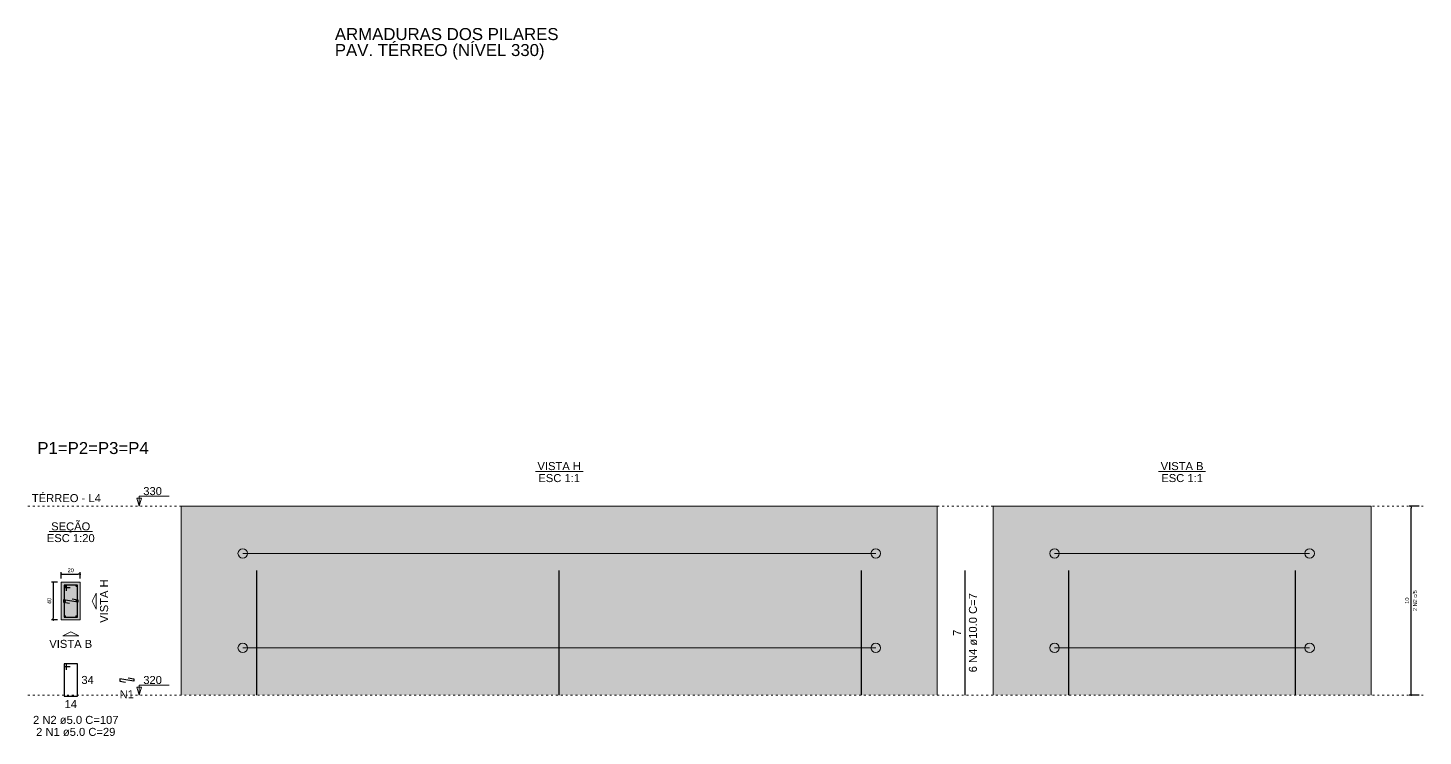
# Model space of a CAD drawing. Header units: millimetres. Extents: x 180 to 11148, y -1598 to 1045.
# Drawn here: x 2853.5 to 2927.4, y 29.2 to 66.7 of the extents above; entities that cross this region are included whole.
import ezdxf

# ---------------------------------------------------------------- set-up
doc = ezdxf.new("R2010")
doc.units = ezdxf.units.MM
doc.header["$MEASUREMENT"] = 0
doc.linetypes.add('DOT2', pattern=[3.175, 0, -3.175])
for name, color, linetype, lineweight in [('Descrição da armadura', 7, 'Continuous', 5), ('DT-Barras na forma', 2, 'Continuous', 30), ('DT-Barras no corte', 5, 'Continuous', 5), ('DT-Barras rebatidas', 2, 'Continuous', 30), ('DT-Cotas', 9, 'Continuous', 5), ('DT-Estribos na forma', 5, 'Continuous', 5), ('DT-Forma', 5, 'Continuous', 5), ('DT-Hachura seção pilares', 252, 'Continuous', 5), ('DT-Hachura vista pilares', 252, 'Continuous', 5), ('DT-Pontilhado', 9, 'DOT2', 5), ('DT-Textos', 7, 'Continuous', 5), ('DT-Título', 3, 'Continuous', 20), ('Textos armaduras', 7, 'Continuous', 5)]:
    doc.layers.add(name, color=color, linetype=linetype, lineweight=lineweight)
doc.styles.add('Arial', font='arial.ttf')
doc.dimstyles.new('UM_1.000000', dxfattribs={"dimtxt": 0.18, "dimasz": 0.1, "dimexe": 0.1, "dimexo": 0.2, "dimgap": 0, "dimtad": 1, "dimtih": 1, "dimtoh": 1, "dimdec": 1, "dimzin": 0, "dimdsep": 46, "dimtxsty": 'Standard', "dimcen": 0.09, "dimdle": 0.1, "dimadec": 1, "dimazin": 2, "dimtfac": 1, "dimtdec": 4, "dimtofl": 0, "dimtmove": 0, "dimatfit": 3, "dimfxl": 1, "dimtolj": 1, "dimarcsym": 0})
doc.dimstyles.new('UM_20.000000', dxfattribs={"dimtxt": 0.18, "dimasz": 0.1, "dimexe": 0.1, "dimexo": 0.2, "dimgap": 0, "dimtad": 1, "dimtih": 1, "dimtoh": 1, "dimdec": 1, "dimlfac": 20, "dimzin": 0, "dimdsep": 46, "dimtxsty": 'Standard', "dimcen": 0.09, "dimdle": 0.1, "dimadec": 1, "dimazin": 2, "dimtfac": 1, "dimtdec": 4, "dimtofl": 0, "dimtmove": 0, "dimatfit": 3, "dimfxl": 1, "dimtolj": 1, "dimarcsym": 0})

# ---------------------------------------------------------------- blocks, each defined once
blk = doc.blocks.new('_Dot')
at = {"color": 0, "linetype": 'ByBlock', "lineweight": -2}
blk.add_line((-0.5, 0), (-1, 0), dxfattribs=at)
at = {"color": 0, "linetype": 'ByBlock', "const_width": 0.5}
blk.add_lwpolyline([(-0.25, 0, 1), (0.25, 0, 1)], format="xyb", close=True, dxfattribs=at)
blk = doc.blocks.new('*D808')
at = {"layer": 'Defpoints', "color": 0, "transparency": 16777216}
for p in [(2855.302, 37.347), (2854.879, 35.347), (2855.302, 35.347)]:
    blk.add_point(p, dxfattribs=at)
at = {"layer": 'DT-Cotas', "color": 0, "lineweight": -2, "transparency": 16777216}
for p, q in [((2855.102, 37.347), (2854.779, 37.347)), ((2854.879, 37.247), (2854.879, 35.447)), ((2855.102, 35.347), (2854.779, 35.347))]:
    blk.add_line(p, q, dxfattribs=at)
at = {"layer": 'DT-Cotas', "color": 0, "lineweight": -2, "transparency": 16777216, "xscale": 0.1000000014901161, "yscale": 0.1000000014901161, "zscale": 0.1000000014901161}
for p, rotation in [((2854.879, 37.347), 90), ((2854.879, 35.347), 270)]:
    blk.add_blockref('_Dot', p, dxfattribs=dict(at, rotation=rotation))
at = {"layer": 'DT-Cotas', "transparency": 16777216, "insert": (2854.667, 36.347), "char_height": 0.2118, "attachment_point": 5, "rotation": 90, "style": 'Arial'}
blk.add_mtext('\\A1;40', dxfattribs=at)
blk = doc.blocks.new('*D809')
at = {"layer": 'Defpoints', "color": 0, "transparency": 16777216}
for p in [(2856.302, 37.77), (2855.302, 37.347), (2856.302, 37.347)]:
    blk.add_point(p, dxfattribs=at)
at = {"layer": 'DT-Cotas', "color": 0, "lineweight": -2, "transparency": 16777216}
for p, q in [((2855.302, 37.547), (2855.302, 37.87)), ((2855.402, 37.77), (2856.202, 37.77)), ((2856.302, 37.547), (2856.302, 37.87))]:
    blk.add_line(p, q, dxfattribs=at)
at = {"layer": 'DT-Cotas', "color": 0, "lineweight": -2, "transparency": 16777216, "xscale": 0.1000000014901161, "yscale": 0.1000000014901161, "zscale": 0.1000000014901161, "rotation": 180}
blk.add_blockref('_Dot', (2855.302, 37.77), dxfattribs=at)
at = {"layer": 'DT-Cotas', "color": 0, "lineweight": -2, "transparency": 16777216, "xscale": 0.1000000014901161, "yscale": 0.1000000014901161, "zscale": 0.1000000014901161}
blk.add_blockref('_Dot', (2856.302, 37.77), dxfattribs=at)
at = {"layer": 'DT-Cotas', "transparency": 16777216, "insert": (2855.802, 37.982), "char_height": 0.2118, "attachment_point": 5, "rotation": 0.00573, "style": 'Arial'}
blk.add_mtext('\\A1;20', dxfattribs=at)
blk = doc.blocks.new('*D810')
at = {"layer": 'Defpoints', "color": 0, "transparency": 16777216}
for p in [(2926.735, 41.371), (2927.371, 41.371), (2927.371, 31.371)]:
    blk.add_point(p, dxfattribs=at)
at = {"layer": 'DT-Cotas', "color": 0, "lineweight": -2, "transparency": 16777216}
for p, q in [((2927.171, 41.371), (2926.635, 41.371)), ((2926.735, 31.471), (2926.735, 41.271)), ((2927.171, 31.371), (2926.635, 31.371))]:
    blk.add_line(p, q, dxfattribs=at)
at = {"layer": 'DT-Cotas', "color": 0, "lineweight": -2, "transparency": 16777216, "xscale": 0.1000000014901161, "yscale": 0.1000000014901161, "zscale": 0.1000000014901161}
for p, rotation in [((2926.735, 41.371), 90), ((2926.735, 31.371), 270)]:
    blk.add_blockref('_Dot', p, dxfattribs=dict(at, rotation=rotation))
blk = doc.blocks.new('*D811')
at = {"layer": 'Defpoints', "color": 0, "transparency": 16777216}
for p in [(2926.735, 41.371), (2927.371, 41.371), (2927.371, 31.371)]:
    blk.add_point(p, dxfattribs=at)
at = {"layer": 'DT-Cotas', "color": 0, "lineweight": -2, "transparency": 16777216}
for p, q in [((2927.171, 41.371), (2926.635, 41.371)), ((2926.735, 31.471), (2926.735, 41.271)), ((2927.171, 31.371), (2926.635, 31.371))]:
    blk.add_line(p, q, dxfattribs=at)
at = {"layer": 'DT-Cotas', "color": 0, "lineweight": -2, "transparency": 16777216, "xscale": 0.1000000014901161, "yscale": 0.1000000014901161, "zscale": 0.1000000014901161}
for p, rotation in [((2926.735, 41.371), 90), ((2926.735, 31.371), 270)]:
    blk.add_blockref('_Dot', p, dxfattribs=dict(at, rotation=rotation))

msp = doc.modelspace()

# ---------------------------------------------------------------- hatches: boundary and pattern name
at = {"layer": 'DT-Hachura seção pilares', "linetype": 'Continuous'}
msp.add_hatch(color=256, dxfattribs=at).paths.add_polyline_path([(2855.3024, 35.3467), (2855.3024, 35.3467), (2856.3024, 35.3467), (2856.3024, 37.3467), (2855.3024, 37.3467), (2855.3024, 35.3467)])
at = {"layer": 'DT-Hachura vista pilares', "linetype": 'Continuous'}
for points in [[(2861.6521, 31.3709), (2861.6521, 41.3709), (2901.6521, 41.3709), (2901.6521, 31.3709), (2861.6521, 31.3709)], [(2904.6173, 31.3709), (2904.6173, 41.3709), (2924.6173, 41.3709), (2924.6173, 31.3709), (2904.6173, 31.3709)]]:
    msp.add_hatch(color=256, dxfattribs=at).paths.add_polyline_path(points)

# ---------------------------------------------------------------- linework, layer by layer
at = {"layer": 'DT-Barras na forma'}
for points in [[(2865.6521, 31.3709), (2865.6521, 37.9709)], [(2881.6521, 31.3709), (2881.6521, 37.9709)], [(2897.6521, 31.3709), (2897.6521, 37.9709)], [(2908.6173, 31.3709), (2908.6173, 37.9709)], [(2920.6173, 31.3709), (2920.6173, 37.9709)], [(2855.5774, 36.8842), (2855.5774, 37.1967), (2855.4524, 37.1967), (2855.4524, 35.4967), (2856.1524, 35.4967), (2856.1524, 37.1967), (2855.4524, 37.1967), (2855.4524, 37.0717), (2855.7649, 37.0717)], [(2855.8692, 36.4606), (2856.1774, 36.4092), (2856.1774, 36.2842), (2855.4274, 36.4092), (2855.4274, 36.2842), (2855.7357, 36.2328)]]:
    msp.add_lwpolyline(points, dxfattribs=at)
at = {"layer": 'DT-Barras no corte'}
for p, q in [((2855.4774, 37.1217), (2855.5274, 37.1717)), ((2855.4774, 37.1717), (2855.5274, 37.1217)), ((2856.0774, 37.1217), (2856.1274, 37.1717)), ((2856.0774, 37.1717), (2856.1274, 37.1217)), ((2855.4774, 36.3217), (2855.5274, 36.3717)), ((2855.4774, 36.3717), (2855.5274, 36.3217)), ((2856.0774, 36.3217), (2856.1274, 36.3717)), ((2856.0774, 36.3717), (2856.1274, 36.3217)), ((2855.4774, 35.5217), (2855.5274, 35.5717)), ((2855.4774, 35.5717), (2855.5274, 35.5217)), ((2856.0774, 35.5217), (2856.1274, 35.5717)), ((2856.0774, 35.5717), (2856.1274, 35.5217))]:
    msp.add_line(p, q, dxfattribs=at)
for centre in [(2855.5024, 37.1467), (2856.1024, 37.1467), (2855.5024, 36.3467), (2856.1024, 36.3467), (2855.5024, 35.5467), (2856.1024, 35.5467)]:
    msp.add_circle(centre, 0.025, dxfattribs=at)
at = {"layer": 'DT-Barras rebatidas'}
for p, q in [((2903.1347, 31.3709), (2903.1347, 37.9709)), ((2855.5774, 33.0169), (2855.4524, 33.0169)), ((2855.4524, 33.0169), (2855.4524, 31.3169)), ((2856.1524, 33.0169), (2855.4524, 33.0169)), ((2855.4524, 33.0169), (2855.4524, 32.8919)), ((2855.4524, 32.8919), (2855.7649, 32.8919)), ((2855.5774, 32.7044), (2855.5774, 33.0169)), ((2856.1524, 31.3169), (2856.1524, 33.0169)), ((2859.1417, 32.1044), (2858.3917, 32.2294)), ((2858.3917, 32.2294), (2858.3917, 32.1044)), ((2858.3917, 32.1044), (2858.6999, 32.053)), ((2858.8334, 32.2808), (2859.1417, 32.2294)), ((2859.1417, 32.2294), (2859.1417, 32.1044)), ((2855.4524, 31.3169), (2856.1524, 31.3169))]:
    msp.add_line(p, q, dxfattribs=at)
at = {"layer": 'DT-Estribos na forma'}
for p, q in [((2864.9021, 38.8709), (2898.4021, 38.8709)), ((2907.8673, 38.8709), (2921.3673, 38.8709)), ((2864.9021, 33.8709), (2898.4021, 33.8709)), ((2907.8673, 33.8709), (2921.3673, 33.8709))]:
    msp.add_line(p, q, dxfattribs=at)
for centre in [(2864.9021, 38.8709), (2898.4021, 38.8709), (2907.8673, 38.8709), (2921.3673, 38.8709), (2864.9021, 33.8709), (2898.4021, 33.8709), (2907.8673, 33.8709), (2921.3673, 33.8709)]:
    msp.add_circle(centre, 0.25, dxfattribs=at)
at = {"layer": 'DT-Forma'}
for p, q in [((2861.6521, 41.3709), (2901.6521, 41.3709)), ((2861.6521, 31.3709), (2861.6521, 41.3709)), ((2901.6521, 31.3709), (2901.6521, 41.3709)), ((2904.6173, 41.3709), (2924.6173, 41.3709)), ((2904.6173, 31.3709), (2904.6173, 41.3709)), ((2924.6173, 31.3709), (2924.6173, 41.3709))]:
    msp.add_line(p, q, dxfattribs=at)
msp.add_lwpolyline([(2855.3024, 35.3467), (2856.3024, 35.3467), (2856.3024, 37.3467), (2855.3024, 37.3467), (2855.3024, 35.3467)], close=True, dxfattribs=at)
at = {"layer": 'DT-Pontilhado', "ltscale": 0.05}
for p, q in [((2853.535, 41.3709), (2927.3707, 41.3709)), ((2853.535, 31.3709), (2927.3707, 31.3709))]:
    msp.add_line(p, q, dxfattribs=at)
at = {"layer": 'DT-Textos'}
for p, q in [((2880.3924, 43.2136), (2882.9119, 43.2136)), ((2913.374, 43.2136), (2915.8607, 43.2136)), ((2854.658, 40.0366), (2856.9468, 40.0366))]:
    msp.add_line(p, q, dxfattribs=at)
for points in [[(2859.4282, 41.3709), (2859.5553, 41.7945), (2859.3012, 41.7945), (2859.4282, 41.3709), (2859.4282, 41.9004), (2861.0167, 41.9004)], [(2859.4282, 31.3709), (2859.5553, 31.7945), (2859.3012, 31.7945), (2859.4282, 31.3709), (2859.4282, 31.9004), (2861.0167, 31.9004)]]:
    msp.add_lwpolyline(points, dxfattribs=at)
for points in [[(2857.1496, 36.3467), (2857.1496, 35.9231), (2856.9378, 36.3467), (2857.1496, 36.7703), (2857.1496, 36.3467)], [(2855.8024, 34.4995), (2855.3788, 34.4995), (2855.8024, 34.7113), (2856.226, 34.4995), (2855.8024, 34.4995)]]:
    msp.add_lwpolyline(points, close=True, dxfattribs=at)

# ---------------------------------------------------------------- texts
at = {"layer": 'Descrição da armadura', "linetype": 'Continuous', "attachment_point": 8, "rotation": 90, "line_spacing_factor": 0.798, "style": 'Arial'}
for s, insert, char_height, width in [('6 N4 ø10.0 C=7', (2903.7701, 34.6709), 0.4236, 8.40959), ('2 N2 c/5', (2927.053, 36.3709), 0.2118, 2.209436)]:
    msp.add_mtext(s, dxfattribs=dict(at, insert=insert, char_height=char_height, width=width))
at = {"layer": 'Descrição da armadura', "linetype": 'Continuous', "char_height": 0.4236, "attachment_point": 8, "line_spacing_factor": 0.798, "style": 'Arial'}
for s, insert, width in [('N1', (2858.7667, 31.2058), 1.516797), ('2 N2 ø5.0 C=107', (2856.068, 29.8343), 9.069495), ('2 N1 ø5.0 C=29', (2856.068, 29.1989), 7.832061)]:
    msp.add_mtext(s, dxfattribs=dict(at, insert=insert, width=width))
at = {"layer": 'DT-Cotas', "linetype": 'Continuous', "insert": (2926.6294, 36.3709), "char_height": 0.2118, "width": 0.659905, "attachment_point": 8, "rotation": 90, "line_spacing_factor": 0.798, "style": 'Arial'}
msp.add_mtext('10', dxfattribs=at)
at = {"layer": 'DT-Textos', "linetype": 'Continuous', "char_height": 0.4236, "line_spacing_factor": 0.798, "style": 'Arial'}
for s, insert, width, attachment_point in [('VISTA H', (2881.6521, 43.2771), 4.298326, 8), ('VISTA B', (2914.6173, 43.2771), 4.237353, 8), ('ESC 1:1', (2881.6521, 42.6417), 4.115407, 8), ('ESC 1:1', (2914.6173, 42.6417), 4.115407, 8), ('TÉRREO - L4', (2853.7468, 41.5827), 6.816025, 7), ('SEÇÃO', (2855.802, 39.9607), 3.868817, 8), ('ESC 1:20', (2855.8024, 39.4647), 4.729993, 8), ('VISTA B', (2855.8024, 33.8641), 4.237353, 8)]:
    msp.add_mtext(s, dxfattribs=dict(at, insert=insert, width=width, attachment_point=attachment_point))
at = {"layer": 'DT-Textos', "char_height": 0.4236, "width": 1.843758, "attachment_point": 7, "line_spacing_factor": 0.798, "style": 'Arial'}
for s, insert in [('330', (2859.64, 41.9533)), ('320', (2859.64, 31.9533))]:
    msp.add_mtext(s, dxfattribs=dict(at, insert=insert))
at = {"layer": 'DT-Textos', "linetype": 'Continuous', "insert": (2857.785, 36.3467), "char_height": 0.4236, "width": 4.298326, "attachment_point": 8, "rotation": 90, "line_spacing_factor": 0.798, "style": 'Arial'}
msp.add_mtext('VISTA H', dxfattribs=at)
at = {"layer": 'DT-Título', "linetype": 'Continuous', "char_height": 0.6354, "width": 12.237765, "attachment_point": 7, "line_spacing_factor": 0.798, "style": 'Arial'}
for s, insert in [('ARMADURAS DOS PILARES PAV. TÉRREO (NÍVEL 330)', (2869.7803, 65.0132)), ('P1=P2=P3=P4', (2854.0324, 44.1243))]:
    msp.add_mtext(s, dxfattribs=dict(at, insert=insert))
at = {"layer": 'Textos armaduras', "linetype": 'Continuous', "insert": (2902.9229, 34.5059), "char_height": 0.4236, "width": 0.659905, "attachment_point": 7, "rotation": 90, "line_spacing_factor": 0.798, "style": 'Arial'}
msp.add_mtext('7', dxfattribs=at)
at = {"layer": 'Textos armaduras', "linetype": 'Continuous', "char_height": 0.4236, "width": 1.31981, "attachment_point": 7, "line_spacing_factor": 0.798, "style": 'Arial'}
for s, insert in [('34', (2856.3642, 31.9551)), ('14', (2855.4725, 30.6815))]:
    msp.add_mtext(s, dxfattribs=dict(at, insert=insert))

# ---------------------------------------------------------------- dimensions: what is measured, and where the dimension line sits
at = {"layer": 'DT-Cotas'}
for override, picture, middle in [({"dimtxt": 0.4236, "dimasz": 0.1, "dimexe": 0.1, "dimexo": 0.2, "dimtad": 1, "dimtih": 0, "dimtoh": 0, "dimdec": 1, "dimlfac": 1, "dimzin": 8, "dimtxsty": 'Arial', "dimblk": 'Dot', "dimblk1": 'Dot', "dimblk2": 'Dot', "dimsah": 1, "dimdle": 0.1, "dimse1": 0, "dimse2": 0, "dimclrt": 256, "dimadec": 1, "dimazin": 3, "dimtmove": 2, "dimldrblk": 'Dot'}, '*D811', (2926.3117, 36.3709)), ({"dimtxt": 0.2118, "dimasz": 0.1, "dimexe": 0.1, "dimexo": 0.2, "dimtad": 1, "dimtih": 0, "dimtoh": 0, "dimdec": 1, "dimlfac": 1, "dimzin": 8, "dimtxsty": 'Arial', "dimblk": 'Dot', "dimblk1": 'Dot', "dimblk2": 'Dot', "dimsah": 1, "dimdle": 0.1, "dimse1": 0, "dimse2": 0, "dimclrt": 256, "dimadec": 1, "dimazin": 3, "dimtmove": 2, "dimldrblk": 'Dot'}, '*D810', (2926.5235, 36.3709))]:
    dim = msp.add_linear_dim(base=(2926.7353, 41.3709), p1=(2927.3707, 31.3709), p2=(2927.3707, 41.3709), angle=90, text=' ', dimstyle='UM_1.000000', override=override, dxfattribs=at)
    dim.commit()
    dim.dimension.update_dxf_attribs({"geometry": picture, "text_midpoint": middle, "dimtype": 160, "text_rotation": 90})
dim = msp.add_linear_dim(base=(2856.3024, 37.7703), p1=(2855.3024, 37.3467), p2=(2856.3024, 37.3467), dimstyle='UM_20.000000', override={"dimtxt": 0.2118, "dimasz": 0.1, "dimexe": 0.1, "dimexo": 0.2, "dimtad": 1, "dimtih": 0, "dimtoh": 0, "dimdec": 1, "dimlfac": 20, "dimzin": 8, "dimtxsty": 'Arial', "dimblk": 'Dot', "dimblk1": 'Dot', "dimblk2": 'Dot', "dimsah": 1, "dimdle": 0.1, "dimse1": 0, "dimse2": 0, "dimclrt": 256, "dimadec": 1, "dimazin": 3, "dimtmove": 2, "dimldrblk": 'Dot'}, dxfattribs=at)
dim.commit()
dim.dimension.update_dxf_attribs({"geometry": '*D809', "text_midpoint": (2855.8024, 37.9821), "dimtype": 160, "text_rotation": 0.00573})
dim = msp.add_linear_dim(base=(2854.8788, 35.3467), p1=(2855.3024, 37.3467), p2=(2855.3024, 35.3467), angle=90, dimstyle='UM_20.000000', override={"dimtxt": 0.2118, "dimasz": 0.1, "dimexe": 0.1, "dimexo": 0.2, "dimtad": 1, "dimtih": 0, "dimtoh": 0, "dimdec": 1, "dimlfac": 20, "dimzin": 8, "dimtxsty": 'Arial', "dimblk": 'Dot', "dimblk1": 'Dot', "dimblk2": 'Dot', "dimsah": 1, "dimdle": 0.1, "dimse1": 0, "dimse2": 0, "dimclrt": 256, "dimadec": 1, "dimazin": 3, "dimtmove": 2, "dimldrblk": 'Dot'}, dxfattribs=at)
dim.commit()
dim.dimension.update_dxf_attribs({"geometry": '*D808', "text_midpoint": (2854.667, 36.3467), "dimtype": 160, "text_rotation": 90})

doc.saveas('drawing.dxf')
